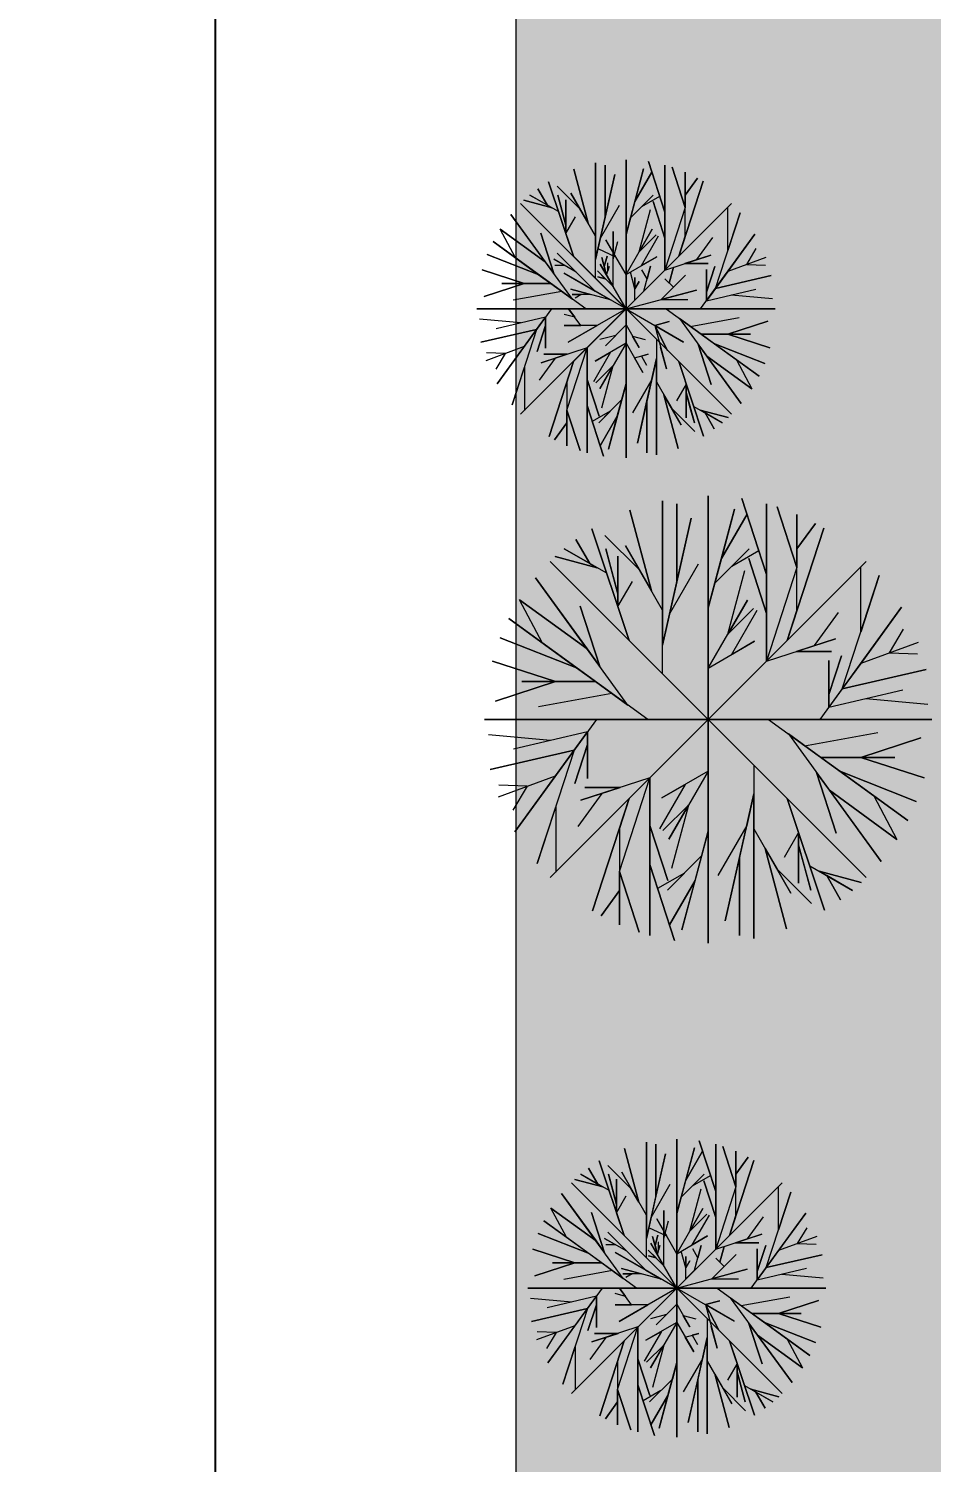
# Model space of a CAD drawing. Header units: millimetres. Extents: x 0 to 241, y -16 to 86.
# Drawn here: x 189.2 to 193.48, y -11.07 to -4.32 of the extents above; entities that cross this region are included whole.
import ezdxf

# ---------------------------------------------------------------- set-up
doc = ezdxf.new("R2010")
doc.units = ezdxf.units.MM
for name, color, linetype, lineweight in [('Warstwa1', 92, 'Continuous', 15), ('Warstwa2', 30, 'Continuous', 15), ('Warstwa3', 7, 'Continuous', 15), ('Warstwa4', 91, 'Continuous', 20)]:
    doc.layers.add(name, color=color, linetype=linetype, lineweight=lineweight)
doc.styles.get("Standard").update_dxf_attribs({"font": 'arial.ttf'})
doc.dimstyles.new('Kopia ISO-25', dxfattribs={"dimtxt": 0.5, "dimasz": 0.5, "dimexe": 0.3, "dimexo": 0, "dimgap": 0.3, "dimtad": 1, "dimdec": 0, "dimtxsty": 'Standard', "dimcen": 2.5, "dimadec": 0, "dimazin": 0, "dimtfac": 1, "dimtdec": 0, "dimtmove": 0, "dimatfit": 3, "dimfxl": 1, "dimarcsym": 0})

# ---------------------------------------------------------------- blocks, each defined once
blk = doc.blocks.new('*D13')
at = {"layer": 'Defpoints', "color": 0, "transparency": 16777216}
for p in [(191.5, 27.2), (190.0829, -14.2), (191.5, -14.2)]:
    blk.add_point(p, dxfattribs=at)
at = {"layer": 'Warstwa3', "color": 0, "lineweight": -2, "transparency": 16777216}
for p, q in [((191.5, 27.2), (189.7829, 27.2)), ((190.0829, 26.7), (190.0829, -13.7)), ((191.5, -14.2), (189.7829, -14.2))]:
    blk.add_line(p, q, dxfattribs=at)
at = {"layer": 'Warstwa3', "color": 0, "transparency": 16777216}
for points in [[(189.9996, 26.7), (190.1663, 26.7), (190.0829, 27.2)], [(189.9996, -13.7), (190.1663, -13.7), (190.0829, -14.2)]]:
    blk.add_solid(points, dxfattribs=at)
at = {"layer": 'Warstwa3', "color": 0, "transparency": 16777216, "insert": (189.5319, 6.5), "char_height": 0.5, "attachment_point": 5, "rotation": 90}
blk.add_mtext('41', dxfattribs=at)

msp = doc.modelspace()

# ---------------------------------------------------------------- hatches: boundary and pattern name
at = {"layer": 'Warstwa4'}
h = msp.add_hatch(color=256, dxfattribs=at)
h.set_gradient(color1=(127, 255, 127), color2=(127, 255, 127), tint=1)
h.paths.add_polyline_path([(191.5, -14.2), (218.35, -14.2), (218.35, 26.2), (199.596, 26.887), (199.596, 26.817), (199.596, 26.1232), (206.7291, 25.763), (206.7291, 24.2463), (216.65, 23.8873), (216.65, -12.4), (214.3, -12.4), (193.6, -12.4), (193.5, -12.4), (193.5, 27.1103), (191.5, 27.1835)])

# ---------------------------------------------------------------- linework, layer by layer
at = {"layer": 'Warstwa1'}
for p, q in [((191.8389, -5.2353), (191.7712, -4.9824)), ((191.7712, -4.9824), (191.8389, -5.2353)), ((191.8741, -5.4967), (191.8741, -4.9526)), ((191.8741, -4.9526), (191.8741, -5.2962)), ((191.919, -5.2071), (191.919, -4.9622)), ((191.919, -4.9622), (191.919, -5.2071)), ((192.0173, -6.3419), (192.0173, -4.9379)), ((192.0173, -4.9379), (192.0173, -5.6399)), ((192.0173, -5.6399), (192.0173, -4.9379)), ((192.0173, -4.9379), (192.0173, -6.3419)), ((192.0173, -5.2889), (192.1002, -4.9795)), ((192.1002, -4.9795), (192.0588, -5.1342)), ((192.0588, -5.1342), (192.1391, -4.9951)), ((192.1391, -4.9951), (192.0588, -5.1342)), ((192.2005, -5.1843), (192.1231, -4.9459)), ((192.1231, -4.9459), (192.2005, -5.1843)), ((192.2005, -5.1843), (192.2005, -4.9622)), ((192.2005, -4.9622), (192.2005, -5.3069)), ((192.296, -5.1628), (192.2341, -4.9722)), ((192.2341, -4.9722), (192.296, -5.1628)), ((192.296, -5.1034), (192.296, -4.9956)), ((192.296, -4.9956), (192.296, -5.1628)), ((191.7691, -5.3917), (191.6518, -5.041)), ((191.6518, -5.041), (191.7691, -5.3917)), ((191.8013, -5.1701), (191.6931, -5.0618)), ((191.8741, -5.4068), (191.9638, -5.0073)), ((191.9638, -5.0073), (191.919, -5.2071)), ((192.2655, -5.3917), (192.3801, -5.0389)), ((192.3801, -5.0389), (192.2655, -5.3917)), ((192.296, -5.1034), (192.3538, -5.0238)), ((192.3538, -5.0238), (192.296, -5.1034)), ((191.6687, -5.1636), (191.5367, -5.1282)), ((191.5367, -5.1282), (191.6687, -5.1636)), ((191.6985, -5.1805), (191.5645, -5.1034)), ((191.5645, -5.1034), (191.6453, -5.15)), ((191.6453, -5.15), (191.6015, -5.0743)), ((191.6015, -5.0743), (191.6453, -5.15)), ((191.7335, -5.2455), (191.6955, -5.1036)), ((191.6955, -5.1036), (191.7145, -5.1746)), ((191.7335, -5.2851), (191.7335, -5.1264)), ((191.7335, -5.1264), (191.7335, -5.2851)), ((191.8741, -5.2962), (191.7577, -5.0946)), ((191.7577, -5.0946), (191.8389, -5.2353)), ((192.038, -5.2115), (192.1457, -5.1039)), ((192.1457, -5.1039), (192.0919, -5.1577)), ((192.0919, -5.1577), (192.1761, -5.1091)), ((192.296, -5.2978), (192.296, -5.1034)), ((191.7654, -5.5947), (191.4747, -5.1945)), ((191.4747, -5.1945), (191.637, -5.418)), ((192.0173, -5.6399), (191.5209, -5.1435)), ((191.5209, -5.1435), (192.5137, -6.1363)), ((191.5209, -6.1363), (192.5137, -5.1435)), ((191.6453, -5.15), (191.6687, -5.1636)), ((191.7145, -5.1746), (191.7335, -5.2455)), ((191.8389, -5.2353), (191.8013, -5.1701)), ((191.8965, -5.3069), (191.9868, -5.1505)), ((192.0588, -5.1342), (192.0173, -5.2889)), ((192.0173, -5.6399), (192.5137, -5.1435)), ((192.0789, -5.3714), (192.1323, -5.1721)), ((192.2005, -5.3069), (192.1446, -5.1347)), ((192.1446, -5.1347), (192.2005, -5.3069)), ((192.296, -5.1628), (192.2005, -5.4567)), ((192.2005, -5.4567), (192.2005, -5.1843)), ((192.4384, -5.5434), (192.5541, -5.1875)), ((192.4962, -5.3654), (192.4962, -5.161)), ((192.5541, -5.1875), (192.4962, -5.3654)), ((191.637, -5.418), (191.4246, -5.2637)), ((191.4246, -5.2637), (191.637, -5.418)), ((191.4974, -5.4), (191.4246, -5.2637)), ((191.7335, -5.2851), (191.7335, -5.2058)), ((191.7335, -5.2058), (191.7335, -5.2455)), ((191.7335, -5.2851), (191.7791, -5.2062)), ((191.7335, -5.2455), (191.7335, -5.2851)), ((191.919, -5.2071), (191.8741, -5.4068)), ((192.0173, -5.2889), (192.038, -5.2115)), ((192.0173, -5.4781), (192.1405, -5.2647)), ((192.1405, -5.2647), (192.0789, -5.3714)), ((191.8276, -5.6399), (191.3911, -5.3227)), ((191.3911, -5.3227), (191.6038, -5.4773)), ((191.6775, -5.4736), (191.6157, -5.2835)), ((191.6157, -5.2835), (191.6775, -5.4736)), ((191.7691, -5.3917), (191.7335, -5.2851)), ((191.8741, -5.2962), (191.8741, -5.4068)), ((191.8741, -5.4068), (191.8965, -5.3069)), ((192.0173, -5.4781), (191.9226, -5.314)), ((191.9226, -5.314), (191.9699, -5.396)), ((191.9564, -5.5343), (191.9564, -5.2747)), ((191.9564, -5.2747), (191.9564, -5.4045)), ((191.9564, -5.4045), (191.9783, -5.3228)), ((192.0173, -5.2889), (192.0173, -5.4781)), ((192.0789, -5.3714), (192.1594, -5.2909)), ((192.1594, -5.2909), (192.0789, -5.3714)), ((192.0899, -5.4362), (192.1706, -5.2964)), ((192.2005, -5.3069), (192.2005, -5.4567)), ((192.2655, -5.3917), (192.296, -5.2978)), ((192.351, -5.4078), (192.4263, -5.304)), ((192.3683, -5.6399), (192.6244, -5.2874)), ((192.6244, -5.2874), (192.4964, -5.4636)), ((191.6038, -5.4773), (191.364, -5.383)), ((191.364, -5.383), (191.6038, -5.4773)), ((191.8718, -5.5559), (191.6931, -5.3772)), ((191.6931, -5.3772), (191.7825, -5.4665)), ((191.7691, -5.3917), (191.7691, -5.3917)), ((191.7691, -5.3917), (191.8741, -5.4967)), ((191.9699, -5.396), (191.8853, -5.3569)), ((191.9259, -5.4816), (191.9034, -5.3975)), ((191.9034, -5.3975), (191.9146, -5.4395)), ((191.9146, -5.4395), (191.9277, -5.3907)), ((191.9277, -5.3907), (191.9146, -5.4395)), ((192.2655, -5.3917), (192.0173, -5.6399)), ((192.0173, -5.4781), (192.1625, -5.3943)), ((192.1625, -5.3943), (192.0899, -5.4362)), ((192.2005, -5.4567), (192.4173, -5.3862)), ((192.4173, -5.3862), (192.2941, -5.4263)), ((192.6761, -5.3975), (192.4964, -5.4636)), ((192.6761, -5.3975), (192.4964, -5.4636)), ((192.5862, -5.4306), (192.6305, -5.3558)), ((192.6761, -5.3975), (192.6761, -5.3975)), ((192.6761, -5.3975), (192.6761, -5.3975)), ((192.6761, -5.3975), (192.6761, -5.3975)), ((192.6761, -5.3975), (192.6761, -5.3975)), ((192.6761, -5.3975), (192.6761, -5.3975)), ((192.6761, -5.3975), (192.6761, -5.3975)), ((191.5377, -5.5208), (191.3397, -5.4565)), ((191.3397, -5.4565), (191.5377, -5.5208)), ((191.637, -5.418), (191.6775, -5.4736)), ((191.7825, -5.4665), (191.677, -5.4056)), ((191.677, -5.4056), (191.7297, -5.4361)), ((191.7297, -5.4361), (191.6827, -5.4361)), ((191.9564, -5.5343), (191.8826, -5.4606)), ((191.8826, -5.4606), (191.9195, -5.4975)), ((192.0173, -5.6399), (191.8954, -5.4288)), ((191.8954, -5.4288), (191.9564, -5.5343)), ((191.9146, -5.4395), (191.9259, -5.4816)), ((191.9259, -5.4816), (191.9371, -5.4398)), ((191.9315, -5.4607), (191.9315, -5.4222)), ((191.9371, -5.4398), (191.9315, -5.4607)), ((192.0592, -5.5449), (192.038, -5.4661)), ((192.1167, -5.4977), (192.0923, -5.4556)), ((192.101, -5.5562), (192.1323, -5.4393)), ((192.1323, -5.4393), (192.1167, -5.4977)), ((192.2204, -5.5184), (192.2404, -5.4437)), ((192.2404, -5.4437), (192.2204, -5.5184)), ((192.2941, -5.4263), (192.351, -5.4078)), ((192.2941, -5.4263), (192.4043, -5.4263)), ((192.4043, -5.4263), (192.2941, -5.4263)), ((192.3963, -5.5612), (192.4359, -5.4394)), ((192.4359, -5.4394), (192.3963, -5.5612)), ((192.3963, -5.6013), (192.3963, -5.4549)), ((192.3963, -5.4549), (192.3963, -5.5612)), ((192.4964, -5.4636), (192.4384, -5.5434)), ((192.4964, -5.4636), (192.4964, -5.4636)), ((192.4964, -5.4636), (192.4964, -5.4636)), ((192.4964, -5.4636), (192.4964, -5.4636)), ((192.5862, -5.4306), (192.5862, -5.4306)), ((192.5862, -5.4306), (192.6743, -5.4337)), ((191.5377, -5.5208), (191.3495, -5.582)), ((191.3495, -5.582), (191.5377, -5.5208)), ((191.6637, -5.5208), (191.4316, -5.5208)), ((191.4316, -5.5208), (191.5377, -5.5208)), ((191.5377, -5.5208), (191.6637, -5.5208)), ((191.6038, -5.4773), (191.6637, -5.5208)), ((191.6637, -5.5208), (191.7654, -5.5947)), ((192.0173, -5.6399), (191.7263, -5.4719)), ((191.7263, -5.4719), (191.8718, -5.5559)), ((191.9195, -5.4975), (191.8846, -5.4881)), ((191.8846, -5.4881), (191.9195, -5.4975)), ((192.0592, -5.598), (192.0592, -5.4918)), ((192.0592, -5.4918), (192.0592, -5.5449)), ((192.0592, -5.5449), (192.0787, -5.5111)), ((192.0787, -5.5111), (192.0592, -5.5449)), ((192.1829, -5.5955), (192.2975, -5.481)), ((192.2402, -5.5382), (192.2005, -5.4986)), ((192.2005, -5.4986), (192.2204, -5.5184)), ((192.2975, -5.481), (192.2402, -5.5382)), ((192.4384, -5.5434), (192.7016, -5.4831)), ((192.7016, -5.4831), (192.4384, -5.5434)), ((191.7146, -5.5578), (191.4849, -5.5995)), ((191.9439, -5.5975), (191.7574, -5.5475)), ((191.7574, -5.5475), (191.8506, -5.5725)), ((191.8506, -5.5725), (191.7628, -5.5725)), ((191.7628, -5.5725), (191.8067, -5.5725)), ((191.8067, -5.5725), (191.7772, -5.5896)), ((191.8718, -5.5559), (191.9439, -5.5975)), ((192.0173, -5.6399), (192.3485, -5.5512)), ((192.0173, -5.6399), (192.101, -5.5562)), ((192.3485, -5.5512), (192.1829, -5.5955)), ((192.1829, -5.5955), (192.3081, -5.5955)), ((192.4384, -5.5434), (192.3963, -5.6013)), ((192.3963, -5.6013), (192.6283, -5.5466)), ((192.3963, -5.5612), (192.3963, -5.6013)), ((192.5123, -5.574), (192.7071, -5.5915)), ((192.0173, -5.6399), (191.3153, -5.6399)), ((191.3153, -5.6399), (192.7193, -5.6399)), ((191.8689, -5.6399), (191.3153, -5.6399)), ((191.6663, -5.6399), (191.4102, -5.9924)), ((192.0173, -5.6399), (191.5209, -6.1363)), ((191.6663, -5.6399), (191.8689, -5.6399)), ((191.6663, -5.6399), (191.8276, -5.6399)), ((191.7754, -5.6791), (191.7263, -5.666)), ((192.0173, -5.6399), (191.7453, -5.7969)), ((191.8038, -5.7184), (191.747, -5.6399)), ((191.747, -5.6399), (191.7754, -5.6791)), ((191.7691, -5.8881), (192.0173, -5.6399)), ((192.0173, -5.6399), (192.0173, -6.3419)), ((192.7193, -5.6399), (192.0173, -5.6399)), ((192.5137, -6.1363), (192.0173, -5.6399)), ((192.0173, -6.3419), (192.0173, -5.6399)), ((192.0173, -5.6399), (192.7193, -5.6399)), ((192.0173, -5.6399), (192.5137, -6.1363)), ((192.0173, -5.6399), (192.2873, -5.7958)), ((192.3683, -5.6399), (192.1657, -5.6399)), ((192.1657, -5.6399), (192.7193, -5.6399)), ((192.3683, -5.6399), (192.207, -5.6399)), ((192.207, -5.6399), (192.6436, -5.9571)), ((191.5223, -5.7058), (191.3275, -5.6883)), ((191.5962, -5.7364), (191.333, -5.7967)), ((191.333, -5.7967), (191.5962, -5.7364)), ((191.6383, -5.6784), (191.4063, -5.7331)), ((191.5962, -5.7364), (191.4806, -6.0923)), ((191.5383, -5.8161), (191.5962, -5.7364)), ((191.5962, -5.7364), (191.6383, -5.6784)), ((191.6383, -5.7186), (191.5987, -5.8404)), ((191.5987, -5.8404), (191.6383, -5.7186)), ((191.6383, -5.6784), (191.6383, -5.8249)), ((191.6383, -5.7186), (191.6383, -5.6784)), ((191.6383, -5.8249), (191.6383, -5.7186)), ((191.8813, -5.7184), (191.7263, -5.7184)), ((191.7263, -5.7184), (191.8038, -5.7184)), ((191.7453, -5.7969), (191.8813, -5.7184)), ((192.0173, -5.7156), (191.9198, -5.8131)), ((192.0173, -5.7156), (192.0787, -5.8219)), ((192.1523, -5.7178), (192.2198, -5.6997)), ((192.2198, -5.6997), (192.1523, -5.7178)), ((192.2873, -5.7958), (192.1523, -5.7178)), ((192.1523, -5.7178), (192.213, -5.8356)), ((192.213, -5.8356), (192.1523, -5.7178)), ((192.1523, -5.7178), (192.2073, -5.9229)), ((192.3709, -5.759), (192.2692, -5.6851)), ((192.2692, -5.6851), (192.5599, -6.0853)), ((192.3201, -5.722), (192.5497, -5.6803)), ((192.4969, -5.759), (192.6852, -5.6978)), ((192.6852, -5.6978), (192.4969, -5.759)), ((192.0173, -5.8017), (191.8721, -5.8855)), ((191.9686, -5.7644), (191.8932, -5.7846)), ((192.0173, -5.8017), (191.8941, -6.0151)), ((191.9198, -5.8131), (191.9686, -5.7644)), ((192.0173, -5.9909), (192.0173, -5.8017)), ((192.0173, -5.8017), (192.0969, -5.9395)), ((192.0787, -5.8219), (192.048, -5.7688)), ((192.048, -5.7688), (192.1069, -5.7845)), ((192.2655, -5.8881), (192.1605, -5.7831)), ((192.1605, -5.7831), (192.1605, -6.3271)), ((192.3976, -5.8618), (192.3572, -5.8061)), ((192.3572, -5.8061), (192.419, -5.9963)), ((192.419, -5.9963), (192.3572, -5.8061)), ((192.4308, -5.8025), (192.3709, -5.759)), ((192.3709, -5.759), (192.603, -5.759)), ((192.4969, -5.759), (192.3709, -5.759)), ((192.6436, -5.9571), (192.4308, -5.8025)), ((192.4308, -5.8025), (192.6706, -5.8968)), ((192.6706, -5.8968), (192.4308, -5.8025)), ((192.603, -5.759), (192.4969, -5.759)), ((192.4969, -5.759), (192.6949, -5.8233)), ((192.6949, -5.8233), (192.4969, -5.759)), ((191.3585, -5.8823), (191.5383, -5.8161)), ((191.3585, -5.8823), (191.5383, -5.8161)), ((191.4484, -5.8492), (191.3603, -5.8461)), ((191.4484, -5.8492), (191.4041, -5.924)), ((191.4102, -5.9924), (191.5383, -5.8161)), ((191.4484, -5.8492), (191.4484, -5.8492)), ((191.5383, -5.8161), (191.5383, -5.8161)), ((191.5383, -5.8161), (191.5383, -5.8161)), ((191.5383, -5.8161), (191.5383, -5.8161)), ((191.6837, -5.872), (191.6083, -5.9757)), ((191.8341, -5.8231), (191.6174, -5.8935)), ((191.6174, -5.8935), (191.7405, -5.8535)), ((191.7405, -5.8535), (191.6303, -5.8535)), ((191.6303, -5.8535), (191.7405, -5.8535)), ((191.7405, -5.8535), (191.6837, -5.872)), ((191.7386, -6.1169), (191.8341, -5.8231)), ((191.8341, -5.8231), (191.8341, -6.0955)), ((191.8341, -5.9729), (191.8341, -5.8231)), ((191.9447, -5.8436), (191.864, -5.9834)), ((191.8721, -5.8855), (191.9447, -5.8436)), ((192.0571, -5.8706), (192.1218, -5.8533)), ((192.0969, -5.9395), (192.0571, -5.8706)), ((192.1605, -5.873), (192.0708, -6.2724)), ((192.1218, -5.8533), (192.0894, -5.8619)), ((192.0894, -5.8619), (192.1143, -5.905)), ((192.1157, -6.0727), (192.1605, -5.873)), ((192.1605, -5.873), (192.1381, -5.9728)), ((192.1605, -5.9836), (192.1605, -5.873)), ((192.2073, -5.9229), (192.1798, -5.8204)), ((192.5599, -6.0853), (192.3976, -5.8618)), ((192.3976, -5.8618), (192.61, -6.0161)), ((192.61, -6.0161), (192.3976, -5.8618)), ((191.3585, -5.8823), (191.3585, -5.8823)), ((191.3585, -5.8823), (191.3585, -5.8823)), ((191.3585, -5.8823), (191.3585, -5.8823)), ((191.3585, -5.8823), (191.3585, -5.8823)), ((191.3585, -5.8823), (191.3585, -5.8823)), ((191.3585, -5.8823), (191.3585, -5.8823)), ((191.4806, -6.0923), (191.5384, -5.9144)), ((191.5384, -5.9144), (191.5384, -6.1188)), ((191.7691, -5.8881), (191.6545, -6.2409)), ((191.6545, -6.2409), (191.7691, -5.8881)), ((191.7691, -5.8881), (191.7386, -5.9819)), ((191.9557, -5.9084), (191.8752, -5.9888)), ((191.8752, -5.9888), (191.9557, -5.9084)), ((191.8941, -6.0151), (191.9557, -5.9084)), ((191.9557, -5.9084), (191.9023, -6.1077)), ((192.2655, -5.8881), (192.3828, -6.2388)), ((192.3828, -6.2388), (192.2655, -5.8881)), ((192.2655, -5.8881), (192.2655, -5.8881)), ((192.2655, -5.8881), (192.3011, -5.9946)), ((192.5372, -5.8798), (192.61, -6.0161)), ((191.7386, -5.9819), (191.7386, -6.1764)), ((191.8341, -6.3176), (191.8341, -5.9729)), ((191.8341, -5.9729), (191.89, -6.1451)), ((191.89, -6.1451), (191.8341, -5.9729)), ((192.0173, -5.9909), (191.9344, -6.3003)), ((191.9759, -6.1456), (192.0173, -5.9909)), ((192.0173, -5.9909), (191.9966, -6.0682)), ((192.1381, -5.9728), (192.0478, -6.1293)), ((192.1605, -6.3271), (192.1605, -5.9836)), ((192.1605, -5.9836), (192.2769, -6.1852)), ((192.3011, -5.9946), (192.2555, -6.0736)), ((192.3011, -5.9946), (192.3011, -6.1533)), ((192.3011, -6.1533), (192.3011, -5.9946)), ((192.3011, -5.9946), (192.3011, -6.074)), ((192.3011, -6.0343), (192.3011, -5.9946)), ((191.9966, -6.0682), (191.8889, -6.1759)), ((192.0708, -6.2724), (192.1157, -6.0727)), ((192.1157, -6.0727), (192.1157, -6.3176)), ((192.1157, -6.3176), (192.1157, -6.0727)), ((192.2769, -6.1852), (192.1957, -6.0445)), ((192.1957, -6.0445), (192.2634, -6.2973)), ((192.2634, -6.2973), (192.1957, -6.0445)), ((192.1957, -6.0445), (192.2333, -6.1097)), ((192.3011, -6.074), (192.3011, -6.0343)), ((192.3011, -6.0343), (192.3391, -6.1761)), ((192.3201, -6.1052), (192.3011, -6.0343)), ((191.7386, -6.2842), (191.7386, -6.1169)), ((191.7386, -6.1169), (191.8006, -6.3076)), ((191.8006, -6.3076), (191.7386, -6.1169)), ((191.8341, -6.0955), (191.9115, -6.3339)), ((191.9115, -6.3339), (191.8341, -6.0955)), ((191.8341, -6.0955), (191.8341, -6.3176)), ((191.9428, -6.1221), (191.8585, -6.1707)), ((191.8889, -6.1759), (191.9428, -6.1221)), ((192.2333, -6.1097), (192.3416, -6.218)), ((192.3391, -6.1761), (192.3201, -6.1052)), ((192.3361, -6.0992), (192.4701, -6.1764)), ((192.3893, -6.1297), (192.3659, -6.1162)), ((192.3659, -6.1162), (192.4979, -6.1516)), ((192.4979, -6.1516), (192.3659, -6.1162)), ((192.4701, -6.1764), (192.3893, -6.1297)), ((192.3893, -6.1297), (192.4331, -6.2055)), ((192.4331, -6.2055), (192.3893, -6.1297)), ((191.7386, -6.1764), (191.6808, -6.256)), ((191.6808, -6.256), (191.7386, -6.1764)), ((191.7386, -6.1764), (191.7386, -6.2842)), ((191.9759, -6.1456), (191.8956, -6.2847)), ((191.8956, -6.2847), (191.9759, -6.1456)), ((191.9344, -6.3003), (191.9759, -6.1456)), ((192.1896, -7.3593), (192.1896, -6.5433)), ((192.1896, -6.5433), (192.1896, -7.0585)), ((192.4044, -8.6271), (192.4044, -6.5211)), ((192.4044, -6.5211), (192.4044, -7.5741)), ((192.4044, -7.5741), (192.4044, -6.5211)), ((192.4044, -6.5211), (192.4044, -8.6271)), ((192.6792, -6.8907), (192.563, -6.5331)), ((192.563, -6.5331), (192.6792, -6.8907)), ((192.1368, -6.9672), (192.0352, -6.588)), ((192.0352, -6.588), (192.1368, -6.9672)), ((192.2568, -6.9249), (192.2568, -6.5576)), ((192.2568, -6.5576), (192.2568, -6.9249)), ((192.4044, -7.0476), (192.5287, -6.5836)), ((192.5287, -6.5836), (192.4665, -6.8156)), ((192.4665, -6.8156), (192.587, -6.6069)), ((192.587, -6.6069), (192.4665, -6.8156)), ((192.6792, -6.8907), (192.6792, -6.5576)), ((192.6792, -6.5576), (192.6792, -7.0747)), ((192.8224, -6.8585), (192.7295, -6.5726)), ((192.7295, -6.5726), (192.8224, -6.8585)), ((192.8224, -6.7694), (192.8224, -6.6077)), ((192.8224, -6.6077), (192.8224, -6.8585)), ((192.0321, -7.2018), (191.8562, -6.6758)), ((191.8562, -6.6758), (192.0321, -7.2018)), ((192.1896, -7.2245), (192.3241, -6.6253)), ((192.3241, -6.6253), (192.2568, -6.9249)), ((192.7767, -7.2018), (192.9486, -6.6727)), ((192.9486, -6.6727), (192.7767, -7.2018)), ((192.8224, -6.7694), (192.9091, -6.65)), ((192.9091, -6.65), (192.8224, -6.7694)), ((191.8463, -6.8393), (191.7807, -6.7257)), ((191.7807, -6.7257), (191.8463, -6.8393)), ((192.0804, -6.8694), (191.918, -6.707)), ((191.8815, -6.8596), (191.6835, -6.8066)), ((191.6835, -6.8066), (191.8815, -6.8596)), ((191.9262, -6.8851), (191.7252, -6.7694)), ((191.7252, -6.7694), (191.8463, -6.8393)), ((191.9786, -6.9825), (191.9216, -6.7698)), ((191.9216, -6.7698), (191.9501, -6.8761)), ((191.9786, -7.042), (191.9786, -6.804)), ((191.9786, -6.804), (191.9786, -7.042)), ((192.1896, -7.0585), (192.015, -6.7561)), ((192.015, -6.7561), (192.1368, -6.9672)), ((192.4665, -6.8156), (192.4044, -7.0476)), ((192.4355, -6.9316), (192.5969, -6.7701)), ((192.5969, -6.7701), (192.5162, -6.8509)), ((192.5162, -6.8509), (192.6426, -6.7779)), ((192.6792, -7.0747), (192.5953, -6.8163)), ((192.5953, -6.8163), (192.6792, -7.0747)), ((192.8224, -7.061), (192.8224, -6.7694)), ((192.4044, -7.5741), (191.6598, -6.8295)), ((191.6598, -6.8295), (193.149, -8.3187)), ((191.6598, -8.3187), (193.149, -6.8295)), ((191.8463, -6.8393), (191.8815, -6.8596)), ((191.9501, -6.8761), (191.9786, -6.9825)), ((192.1368, -6.9672), (192.0804, -6.8694)), ((192.2232, -7.0747), (192.3586, -6.8401)), ((192.4044, -7.5741), (193.149, -6.8295)), ((192.4968, -7.1714), (192.5769, -6.8724)), ((192.8224, -6.8585), (192.6792, -7.2993)), ((193.1228, -7.1624), (193.1228, -6.8557)), ((192.0265, -7.5063), (191.5904, -6.9061)), ((191.5904, -6.9061), (191.8339, -7.2412)), ((191.9786, -7.042), (191.9786, -6.923)), ((191.9786, -6.923), (191.9786, -6.9825)), ((191.9786, -7.042), (192.047, -6.9235)), ((192.2568, -6.9249), (192.1896, -7.2245)), ((192.4044, -7.0476), (192.4355, -6.9316)), ((192.6792, -7.2993), (192.6792, -6.8907)), ((193.036, -7.4294), (193.2095, -6.8955)), ((193.2095, -6.8955), (193.1228, -7.1624)), ((191.8339, -7.2412), (191.5154, -7.0098)), ((191.5154, -7.0098), (191.8339, -7.2412)), ((191.6245, -7.2143), (191.5154, -7.0098)), ((191.9786, -6.9825), (191.9786, -7.042)), ((192.4044, -7.3315), (192.5892, -7.0114)), ((192.5892, -7.0114), (192.4968, -7.1714)), ((191.8946, -7.3247), (191.8019, -7.0395)), ((191.8019, -7.0395), (191.8946, -7.3247)), ((192.0321, -7.2018), (191.9786, -7.042)), ((192.1896, -7.0585), (192.1896, -7.2245)), ((192.1896, -7.2245), (192.2232, -7.0747)), ((192.4044, -7.0476), (192.4044, -7.3315)), ((192.4968, -7.1714), (192.6175, -7.0507)), ((192.6175, -7.0507), (192.4968, -7.1714)), ((192.5133, -7.2686), (192.6344, -7.0588)), ((192.6792, -7.0747), (192.6792, -7.2993)), ((192.7767, -7.2018), (192.8224, -7.061)), ((192.9048, -7.226), (193.0179, -7.0704)), ((192.9309, -7.5741), (193.315, -7.0454)), ((193.315, -7.0454), (193.1229, -7.3098)), ((192.1198, -7.5741), (191.465, -7.0983)), ((191.465, -7.0983), (191.7841, -7.3302)), ((193.2578, -7.2602), (193.3242, -7.1479)), ((191.7841, -7.3302), (191.4244, -7.1888)), ((191.4244, -7.1888), (191.7841, -7.3302)), ((192.0321, -7.2018), (192.0321, -7.2018)), ((192.0321, -7.2018), (192.1896, -7.3593)), ((192.7767, -7.2018), (192.4044, -7.5741)), ((192.4044, -7.3315), (192.6222, -7.2057)), ((192.6222, -7.2057), (192.5133, -7.2686)), ((192.6792, -7.2993), (193.0043, -7.1937)), ((193.0043, -7.1937), (192.8196, -7.2537)), ((193.3926, -7.2105), (193.1229, -7.3098)), ((193.3926, -7.2105), (193.1229, -7.3098)), ((193.3926, -7.2105), (193.3926, -7.2105)), ((193.3926, -7.2105), (193.3926, -7.2105)), ((193.3926, -7.2105), (193.3926, -7.2105)), ((193.3926, -7.2105), (193.3926, -7.2105)), ((193.3926, -7.2105), (193.3926, -7.2105)), ((193.3926, -7.2105), (193.3926, -7.2105)), ((191.8339, -7.2412), (191.8946, -7.3247)), ((192.8196, -7.2537), (192.9048, -7.226)), ((192.8196, -7.2537), (192.9848, -7.2537)), ((192.9848, -7.2537), (192.8196, -7.2537)), ((192.9729, -7.456), (193.0322, -7.2733)), ((193.0322, -7.2733), (192.9729, -7.456)), ((193.2578, -7.2602), (193.2578, -7.2602)), ((193.2578, -7.2602), (193.3899, -7.2648)), ((191.685, -7.3955), (191.388, -7.299)), ((191.388, -7.299), (191.685, -7.3955)), ((191.7841, -7.3302), (191.874, -7.3955)), ((192.9729, -7.5163), (192.9729, -7.2966)), ((192.9729, -7.2966), (192.9729, -7.456)), ((193.1229, -7.3098), (193.036, -7.4294)), ((193.036, -7.4294), (193.4308, -7.3389)), ((193.4308, -7.3389), (193.036, -7.4294)), ((193.1229, -7.3098), (193.1229, -7.3098)), ((193.1229, -7.3098), (193.1229, -7.3098)), ((193.1229, -7.3098), (193.1229, -7.3098)), ((191.685, -7.3955), (191.4026, -7.4872)), ((191.4026, -7.4872), (191.685, -7.3955)), ((191.874, -7.3955), (191.5259, -7.3955)), ((191.5259, -7.3955), (191.685, -7.3955)), ((191.685, -7.3955), (191.874, -7.3955)), ((191.874, -7.3955), (192.0265, -7.5063)), ((191.9503, -7.4509), (191.6057, -7.5135)), ((193.036, -7.4294), (192.9729, -7.5163)), ((192.9729, -7.5163), (193.3209, -7.4342)), ((192.9729, -7.456), (192.9729, -7.5163)), ((193.1469, -7.4753), (193.4391, -7.5015)), ((192.4044, -7.5741), (191.3514, -7.5741)), ((191.3514, -7.5741), (193.4574, -7.5741)), ((192.1817, -7.5741), (191.3514, -7.5741)), ((191.8779, -7.5741), (191.4937, -8.1028)), ((192.4044, -7.5741), (191.6598, -8.3187)), ((191.8779, -7.5741), (192.1817, -7.5741)), ((191.8779, -7.5741), (192.1198, -7.5741)), ((192.0321, -7.9464), (192.4044, -7.5741)), ((192.4044, -7.5741), (192.4044, -8.6271)), ((193.4574, -7.5741), (192.4044, -7.5741)), ((193.149, -8.3187), (192.4044, -7.5741)), ((192.4044, -8.6271), (192.4044, -7.5741)), ((192.4044, -7.5741), (193.4574, -7.5741)), ((192.4044, -7.5741), (193.149, -8.3187)), ((192.9309, -7.5741), (192.627, -7.5741)), ((192.627, -7.5741), (193.4574, -7.5741)), ((192.9309, -7.5741), (192.6889, -7.5741)), ((192.6889, -7.5741), (193.3438, -8.0499)), ((191.6619, -7.673), (191.3696, -7.6467)), ((191.8359, -7.632), (191.4879, -7.714)), ((191.7727, -7.7189), (191.8359, -7.632)), ((191.8359, -7.6922), (191.7765, -7.8749)), ((191.7765, -7.8749), (191.8359, -7.6922)), ((191.8359, -7.632), (191.8359, -7.8516)), ((191.8359, -7.6922), (191.8359, -7.632)), ((191.8359, -7.8516), (191.8359, -7.6922)), ((192.9348, -7.7528), (192.7822, -7.6419)), ((192.7822, -7.6419), (193.2183, -8.2422)), ((192.8585, -7.6973), (193.203, -7.6347)), ((193.1238, -7.7528), (193.4061, -7.661)), ((193.4061, -7.661), (193.1238, -7.7528)), ((191.7727, -7.7189), (191.378, -7.8093)), ((191.378, -7.8093), (191.7727, -7.7189)), ((191.7727, -7.7189), (191.5992, -8.2528)), ((191.6858, -7.8385), (191.7727, -7.7189)), ((193.0246, -7.818), (192.9348, -7.7528)), ((192.9348, -7.7528), (193.2829, -7.7528)), ((193.1238, -7.7528), (192.9348, -7.7528)), ((193.2829, -7.7528), (193.1238, -7.7528)), ((193.1238, -7.7528), (193.4208, -7.8493)), ((193.4208, -7.8493), (193.1238, -7.7528)), ((192.4044, -7.8168), (192.1866, -7.9425)), ((192.4044, -7.8168), (192.2196, -8.1369)), ((192.4044, -8.1006), (192.4044, -7.8168)), ((192.7767, -7.9464), (192.6192, -7.7889)), ((192.6192, -7.7889), (192.6192, -8.605)), ((192.9748, -7.907), (192.9142, -7.8235)), ((192.9142, -7.8235), (193.0068, -8.1088)), ((193.0068, -8.1088), (192.9142, -7.8235)), ((193.3438, -8.0499), (193.0246, -7.818)), ((193.0246, -7.818), (193.3843, -7.9595)), ((193.3843, -7.9595), (193.0246, -7.818)), ((191.4161, -7.9377), (191.6858, -7.8385)), ((191.4161, -7.9377), (191.6858, -7.8385)), ((191.551, -7.8881), (191.4189, -7.8834)), ((191.551, -7.8881), (191.4845, -8.0003)), ((191.4937, -8.1028), (191.6858, -7.8385)), ((191.551, -7.8881), (191.551, -7.8881)), ((191.6858, -7.8385), (191.6858, -7.8385)), ((191.6858, -7.8385), (191.6858, -7.8385)), ((191.6858, -7.8385), (191.6858, -7.8385)), ((192.1295, -7.8489), (191.8044, -7.9546)), ((191.8044, -7.9546), (191.9892, -7.8946)), ((191.9892, -7.8946), (191.8239, -7.8946)), ((191.8239, -7.8946), (191.9892, -7.8946)), ((191.9892, -7.8946), (191.9039, -7.9223)), ((191.9863, -8.2897), (192.1295, -7.8489)), ((192.1295, -7.8489), (192.1295, -8.2576)), ((192.1295, -8.0736), (192.1295, -7.8489)), ((192.2955, -7.8797), (192.1744, -8.0894)), ((192.1866, -7.9425), (192.2955, -7.8797)), ((191.4161, -7.9377), (191.4161, -7.9377)), ((191.4161, -7.9377), (191.4161, -7.9377)), ((191.4161, -7.9377), (191.4161, -7.9377)), ((191.4161, -7.9377), (191.4161, -7.9377)), ((191.4161, -7.9377), (191.4161, -7.9377)), ((191.4161, -7.9377), (191.4161, -7.9377)), ((191.9039, -7.9223), (191.7908, -8.0779)), ((192.0321, -7.9464), (191.8601, -8.4756)), ((191.8601, -8.4756), (192.0321, -7.9464)), ((192.0321, -7.9464), (191.9863, -8.0872)), ((192.6192, -7.9238), (192.4846, -8.5229)), ((192.5519, -8.2234), (192.6192, -7.9238)), ((192.6192, -7.9238), (192.5855, -8.0736)), ((192.6192, -8.0897), (192.6192, -7.9238)), ((192.7767, -7.9464), (192.9526, -8.4725)), ((192.9526, -8.4725), (192.7767, -7.9464)), ((192.7767, -7.9464), (192.7767, -7.9464)), ((192.7767, -7.9464), (192.8301, -8.1062)), ((193.2183, -8.2422), (192.9748, -7.907)), ((192.9748, -7.907), (193.2934, -8.1385)), ((193.2934, -8.1385), (192.9748, -7.907)), ((193.1842, -7.934), (193.2934, -8.1385)), ((191.5992, -8.2528), (191.686, -7.9858)), ((191.686, -7.9858), (191.686, -8.2925)), ((192.312, -7.9768), (192.1913, -8.0975)), ((192.1913, -8.0975), (192.312, -7.9768)), ((192.2196, -8.1369), (192.312, -7.9768)), ((192.312, -7.9768), (192.2318, -8.2759)), ((191.9863, -8.0872), (191.9863, -8.3789)), ((192.1295, -8.5906), (192.1295, -8.0736)), ((192.1295, -8.0736), (192.2135, -8.3319)), ((192.2135, -8.3319), (192.1295, -8.0736)), ((192.4044, -8.1006), (192.28, -8.5647)), ((192.3422, -8.3326), (192.4044, -8.1006)), ((192.4044, -8.1006), (192.3733, -8.2166)), ((192.5855, -8.0736), (192.4501, -8.3082)), ((192.6192, -8.605), (192.6192, -8.0897)), ((192.6192, -8.0897), (192.7938, -8.3921)), ((192.8301, -8.1062), (192.7617, -8.2247)), ((192.8301, -8.1062), (192.8301, -8.3443)), ((192.8301, -8.3443), (192.8301, -8.1062)), ((192.8301, -8.1062), (192.8301, -8.2253)), ((192.8301, -8.1658), (192.8301, -8.1062)), ((192.8301, -8.2253), (192.8301, -8.1658)), ((192.8301, -8.1658), (192.8871, -8.3785)), ((192.8586, -8.2721), (192.8301, -8.1658)), ((192.3733, -8.2166), (192.2118, -8.3781)), ((192.4846, -8.5229), (192.5519, -8.2234)), ((192.5519, -8.2234), (192.5519, -8.5907)), ((192.5519, -8.5907), (192.5519, -8.2234)), ((192.7938, -8.3921), (192.6719, -8.181)), ((192.6719, -8.181), (192.7735, -8.5603)), ((192.7735, -8.5603), (192.6719, -8.181)), ((192.6719, -8.181), (192.7284, -8.2788)), ((191.9863, -8.5406), (191.9863, -8.2897)), ((191.9863, -8.2897), (192.0792, -8.5757)), ((192.0792, -8.5757), (191.9863, -8.2897)), ((192.1295, -8.2576), (192.2457, -8.6151)), ((192.2457, -8.6151), (192.1295, -8.2576)), ((192.1295, -8.2576), (192.1295, -8.5906)), ((192.2925, -8.2974), (192.1662, -8.3703)), ((192.2118, -8.3781), (192.2925, -8.2974)), ((192.7284, -8.2788), (192.8908, -8.4412)), ((192.8871, -8.3785), (192.8586, -8.2721)), ((192.8826, -8.2631), (193.0835, -8.3788)), ((192.9624, -8.3089), (192.9273, -8.2886)), ((192.9273, -8.2886), (193.1253, -8.3417)), ((193.1253, -8.3417), (192.9273, -8.2886)), ((192.3422, -8.3326), (192.2217, -8.5413)), ((192.2217, -8.5413), (192.3422, -8.3326)), ((192.28, -8.5647), (192.3422, -8.3326)), ((193.0835, -8.3788), (192.9624, -8.3089)), ((192.9624, -8.3089), (193.028, -8.4226)), ((193.028, -8.4226), (192.9624, -8.3089)), ((191.9863, -8.3789), (191.8996, -8.4983)), ((191.8996, -8.4983), (191.9863, -8.3789)), ((191.9863, -8.3789), (191.9863, -8.5406)), ((192.1132, -10.109), (192.1132, -9.5649)), ((192.1132, -9.5649), (192.1132, -9.9085)), ((192.158, -9.8194), (192.158, -9.5745)), ((192.158, -9.5745), (192.158, -9.8194)), ((192.2564, -10.9542), (192.2564, -9.5502)), ((192.2564, -9.5502), (192.2564, -10.2522)), ((192.2564, -10.2522), (192.2564, -9.5502)), ((192.2564, -9.5502), (192.2564, -10.9542)), ((192.4396, -9.7966), (192.3622, -9.5582)), ((192.3622, -9.5582), (192.4396, -9.7966)), ((192.4396, -9.7966), (192.4396, -9.5745)), ((192.4396, -9.5745), (192.4396, -9.9192)), ((192.5351, -9.7751), (192.4731, -9.5845)), ((192.4731, -9.5845), (192.5351, -9.7751)), ((192.0082, -10.004), (191.8909, -9.6533)), ((191.8909, -9.6533), (192.0082, -10.004)), ((192.078, -9.8476), (192.0103, -9.5947)), ((192.0103, -9.5947), (192.078, -9.8476)), ((192.1132, -10.0191), (192.2029, -9.6196)), ((192.2029, -9.6196), (192.158, -9.8194)), ((192.2564, -9.9012), (192.3393, -9.5918)), ((192.3393, -9.5918), (192.2978, -9.7465)), ((192.2978, -9.7465), (192.3781, -9.6074)), ((192.3781, -9.6074), (192.2978, -9.7465)), ((192.5046, -10.004), (192.6192, -9.6512)), ((192.6192, -9.6512), (192.5046, -10.004)), ((192.5351, -9.7157), (192.5351, -9.6079)), ((192.5351, -9.6079), (192.5351, -9.7751)), ((192.5351, -9.7157), (192.5929, -9.6361)), ((192.5929, -9.6361), (192.5351, -9.7157)), ((191.9376, -9.7928), (191.8036, -9.7157)), ((191.8036, -9.7157), (191.8844, -9.7623)), ((191.8844, -9.7623), (191.8406, -9.6866)), ((191.8406, -9.6866), (191.8844, -9.7623)), ((192.0404, -9.7824), (191.9321, -9.6741)), ((191.9726, -9.8578), (191.9346, -9.7159)), ((191.9346, -9.7159), (191.9536, -9.7868)), ((192.1132, -9.9085), (191.9968, -9.7069)), ((191.9968, -9.7069), (192.078, -9.8476)), ((192.2771, -9.8238), (192.3848, -9.7162)), ((192.3848, -9.7162), (192.3309, -9.77)), ((192.3309, -9.77), (192.4152, -9.7214)), ((192.5351, -9.9101), (192.5351, -9.7157)), ((192.2564, -10.2522), (191.76, -9.7558)), ((191.76, -9.7558), (192.7528, -10.7486)), ((191.76, -10.7486), (192.7528, -9.7558)), ((191.9078, -9.7758), (191.7758, -9.7405)), ((191.7758, -9.7405), (191.9078, -9.7758)), ((191.8844, -9.7623), (191.9078, -9.7758)), ((191.9536, -9.7868), (191.9726, -9.8578)), ((191.9726, -9.8974), (191.9726, -9.7387)), ((191.9726, -9.7387), (191.9726, -9.8974)), ((192.078, -9.8476), (192.0404, -9.7824)), ((192.1356, -9.9192), (192.2259, -9.7628)), ((192.2978, -9.7465), (192.2564, -9.9012)), ((192.2564, -10.2522), (192.7528, -9.7558)), ((192.318, -9.9837), (192.3714, -9.7843)), ((192.4396, -9.9192), (192.3837, -9.747)), ((192.3837, -9.747), (192.4396, -9.9192)), ((192.5351, -9.7751), (192.4396, -10.069)), ((192.7353, -9.9777), (192.7353, -9.7732)), ((192.0045, -10.207), (191.7138, -9.8068)), ((191.7138, -9.8068), (191.8761, -10.0303)), ((191.9726, -9.8974), (191.9726, -9.8181)), ((191.9726, -9.8181), (191.9726, -9.8578)), ((191.9726, -9.8974), (192.0182, -9.8184)), ((191.9726, -9.8578), (191.9726, -9.8974)), ((192.158, -9.8194), (192.1132, -10.0191)), ((192.2564, -9.9012), (192.2771, -9.8238)), ((192.4396, -10.069), (192.4396, -9.7966)), ((192.6775, -10.1557), (192.7932, -9.7998)), ((192.7932, -9.7998), (192.7353, -9.9777)), ((191.8761, -10.0303), (191.6637, -9.876)), ((191.6637, -9.876), (191.8761, -10.0303)), ((191.7365, -10.0123), (191.6637, -9.876)), ((191.9165, -10.0859), (191.8548, -9.8958)), ((191.8548, -9.8958), (191.9165, -10.0859)), ((192.0082, -10.004), (191.9726, -9.8974)), ((192.1132, -9.9085), (192.1132, -10.0191)), ((192.1132, -10.0191), (192.1356, -9.9192)), ((192.2564, -10.0904), (192.1616, -9.9263)), ((192.1616, -9.9263), (192.209, -10.0083)), ((192.1955, -10.1466), (192.1955, -9.887)), ((192.1955, -9.887), (192.1955, -10.0168)), ((192.2564, -10.0904), (192.3796, -9.877)), ((192.2564, -9.9012), (192.2564, -10.0904)), ((192.3796, -9.877), (192.318, -9.9837)), ((192.318, -9.9837), (192.3985, -9.9032)), ((192.3985, -9.9032), (192.318, -9.9837)), ((192.329, -10.0485), (192.4097, -9.9087)), ((192.4396, -9.9192), (192.4396, -10.069)), ((192.5046, -10.004), (192.5351, -9.9101)), ((192.59, -10.0201), (192.6654, -9.9163)), ((192.6074, -10.2522), (192.8635, -9.8997)), ((192.8635, -9.8997), (192.7354, -10.0759)), ((192.0667, -10.2522), (191.6301, -9.935)), ((191.6301, -9.935), (191.8429, -10.0896)), ((192.1109, -10.1682), (191.9322, -9.9895)), ((191.9322, -9.9895), (192.0216, -10.0788)), ((192.209, -10.0083), (192.1244, -9.9691)), ((192.1955, -10.0168), (192.2174, -9.9351)), ((192.8253, -10.0429), (192.8696, -9.9681)), ((191.8429, -10.0896), (191.6031, -9.9953)), ((191.6031, -9.9953), (191.8429, -10.0896)), ((191.8761, -10.0303), (191.9165, -10.0859)), ((192.0216, -10.0788), (191.9161, -10.0179)), ((191.9161, -10.0179), (191.9688, -10.0484)), ((191.9688, -10.0484), (191.9217, -10.0484)), ((192.0082, -10.004), (192.0082, -10.004)), ((192.0082, -10.004), (192.1132, -10.109)), ((192.2564, -10.2522), (192.1345, -10.0411)), ((192.1345, -10.0411), (192.1955, -10.1466)), ((192.165, -10.0939), (192.1425, -10.0098)), ((192.1425, -10.0098), (192.1537, -10.0518)), ((192.1537, -10.0518), (192.1668, -10.003)), ((192.1668, -10.003), (192.1537, -10.0518)), ((192.1537, -10.0518), (192.165, -10.0939)), ((192.165, -10.0939), (192.1762, -10.0521)), ((192.1706, -10.073), (192.1706, -10.0344)), ((192.1762, -10.0521), (192.1706, -10.073)), ((192.5046, -10.004), (192.2564, -10.2522)), ((192.2564, -10.0904), (192.4016, -10.0066)), ((192.4016, -10.0066), (192.329, -10.0485)), ((192.3401, -10.1685), (192.3714, -10.0516)), ((192.3714, -10.0516), (192.3557, -10.11)), ((192.4396, -10.069), (192.6564, -9.9985)), ((192.4594, -10.1307), (192.4794, -10.056)), ((192.4794, -10.056), (192.4594, -10.1307)), ((192.6564, -9.9985), (192.5332, -10.0386)), ((192.5332, -10.0386), (192.59, -10.0201)), ((192.5332, -10.0386), (192.6434, -10.0386)), ((192.6434, -10.0386), (192.5332, -10.0386)), ((192.6354, -10.1734), (192.675, -10.0517)), ((192.675, -10.0517), (192.6354, -10.1734)), ((192.9152, -10.0098), (192.7354, -10.0759)), ((192.9152, -10.0098), (192.7354, -10.0759)), ((192.8253, -10.0429), (192.8253, -10.0429)), ((192.8253, -10.0429), (192.9134, -10.046)), ((192.9152, -10.0098), (192.9152, -10.0098)), ((192.9152, -10.0098), (192.9152, -10.0098)), ((192.9152, -10.0098), (192.9152, -10.0098)), ((192.9152, -10.0098), (192.9152, -10.0098)), ((192.9152, -10.0098), (192.9152, -10.0098)), ((192.9152, -10.0098), (192.9152, -10.0098)), ((191.7768, -10.1331), (191.5788, -10.0688)), ((191.5788, -10.0688), (191.7768, -10.1331)), ((191.8429, -10.0896), (191.9028, -10.1331)), ((192.2564, -10.2522), (191.9654, -10.0842)), ((191.9654, -10.0842), (192.1109, -10.1682)), ((192.1955, -10.1466), (192.1217, -10.0729)), ((192.1217, -10.0729), (192.1586, -10.1098)), ((192.1586, -10.1098), (192.1237, -10.1004)), ((192.1237, -10.1004), (192.1586, -10.1098)), ((192.2982, -10.1572), (192.2771, -10.0784)), ((192.2982, -10.2103), (192.2982, -10.1041)), ((192.2982, -10.1041), (192.2982, -10.1572)), ((192.2982, -10.1572), (192.3178, -10.1234)), ((192.3178, -10.1234), (192.2982, -10.1572)), ((192.3557, -10.11), (192.3314, -10.0679)), ((192.422, -10.2078), (192.5365, -10.0932)), ((192.4793, -10.1505), (192.4396, -10.1109)), ((192.4396, -10.1109), (192.4594, -10.1307)), ((192.5365, -10.0932), (192.4793, -10.1505)), ((192.6354, -10.2136), (192.6354, -10.0672)), ((192.6354, -10.0672), (192.6354, -10.1734)), ((192.7354, -10.0759), (192.6775, -10.1557)), ((192.6775, -10.1557), (192.9407, -10.0954)), ((192.9407, -10.0954), (192.6775, -10.1557)), ((192.7354, -10.0759), (192.7354, -10.0759)), ((192.7354, -10.0759), (192.7354, -10.0759)), ((192.7354, -10.0759), (192.7354, -10.0759)), ((191.7768, -10.1331), (191.5885, -10.1943)), ((191.5885, -10.1943), (191.7768, -10.1331)), ((191.9028, -10.1331), (191.6707, -10.1331)), ((191.6707, -10.1331), (191.7768, -10.1331)), ((191.9536, -10.17), (191.724, -10.2118)), ((191.7768, -10.1331), (191.9028, -10.1331)), ((191.9028, -10.1331), (192.0045, -10.207)), ((192.183, -10.2098), (191.9964, -10.1598)), ((191.9964, -10.1598), (192.0897, -10.1848)), ((192.0897, -10.1848), (192.0019, -10.1848)), ((192.0019, -10.1848), (192.0458, -10.1848)), ((192.0458, -10.1848), (192.0163, -10.2019)), ((192.1109, -10.1682), (192.183, -10.2098)), ((192.2564, -10.2522), (192.5876, -10.1634)), ((192.2564, -10.2522), (192.3401, -10.1685)), ((192.5876, -10.1634), (192.422, -10.2078)), ((192.6775, -10.1557), (192.6354, -10.2136)), ((192.6354, -10.2136), (192.8674, -10.1589)), ((192.6354, -10.1734), (192.6354, -10.2136)), ((192.7514, -10.1863), (192.9462, -10.2038)), ((192.2564, -10.2522), (191.5544, -10.2522)), ((191.5544, -10.2522), (192.9584, -10.2522)), ((192.108, -10.2522), (191.5544, -10.2522)), ((191.9054, -10.2522), (191.6493, -10.6047)), ((192.2564, -10.2522), (191.76, -10.7486)), ((191.9054, -10.2522), (192.108, -10.2522)), ((191.9054, -10.2522), (192.0667, -10.2522)), ((192.2564, -10.2522), (191.9844, -10.4092)), ((192.0429, -10.3307), (191.986, -10.2522)), ((191.986, -10.2522), (192.0145, -10.2914)), ((192.0082, -10.5004), (192.2564, -10.2522)), ((192.2564, -10.2522), (192.2564, -10.9542)), ((192.9584, -10.2522), (192.2564, -10.2522)), ((192.7528, -10.7486), (192.2564, -10.2522)), ((192.2564, -10.9542), (192.2564, -10.2522)), ((192.2564, -10.2522), (192.9584, -10.2522)), ((192.2564, -10.2522), (192.7528, -10.7486)), ((192.2564, -10.2522), (192.5264, -10.408)), ((192.6074, -10.2522), (192.4048, -10.2522)), ((192.4048, -10.2522), (192.9584, -10.2522)), ((192.422, -10.2078), (192.5472, -10.2078)), ((192.6074, -10.2522), (192.4461, -10.2522)), ((192.4461, -10.2522), (192.8826, -10.5694)), ((191.7614, -10.3181), (191.5666, -10.3006)), ((191.8774, -10.2907), (191.6454, -10.3454)), ((191.8353, -10.3487), (191.8774, -10.2907)), ((191.8774, -10.3309), (191.8378, -10.4527)), ((191.8378, -10.4527), (191.8774, -10.3309)), ((191.8774, -10.2907), (191.8774, -10.4372)), ((191.8774, -10.3309), (191.8774, -10.2907)), ((191.8774, -10.4372), (191.8774, -10.3309)), ((192.0145, -10.2914), (191.9654, -10.2783)), ((192.1204, -10.3307), (191.9654, -10.3307)), ((191.9654, -10.3307), (192.0429, -10.3307)), ((191.9844, -10.4092), (192.1204, -10.3307)), ((192.2564, -10.3279), (192.1589, -10.4254)), ((192.2564, -10.3279), (192.3177, -10.4342)), ((192.3914, -10.3301), (192.4589, -10.312)), ((192.4589, -10.312), (192.3914, -10.3301)), ((192.5264, -10.408), (192.3914, -10.3301)), ((192.3914, -10.3301), (192.4521, -10.4479)), ((192.4521, -10.4479), (192.3914, -10.3301)), ((192.3914, -10.3301), (192.4463, -10.5352)), ((192.61, -10.3713), (192.5083, -10.2974)), ((192.5083, -10.2974), (192.799, -10.6975)), ((192.5591, -10.3343), (192.7888, -10.2926)), ((192.736, -10.3713), (192.9242, -10.3101)), ((192.9242, -10.3101), (192.736, -10.3713)), ((191.8353, -10.3487), (191.5721, -10.409)), ((191.5721, -10.409), (191.8353, -10.3487)), ((191.8353, -10.3487), (191.7196, -10.7046)), ((191.7773, -10.4284), (191.8353, -10.3487)), ((192.2077, -10.3767), (192.1323, -10.3968)), ((192.1589, -10.4254), (192.2077, -10.3767)), ((192.3177, -10.4342), (192.2871, -10.381)), ((192.2871, -10.381), (192.346, -10.3968)), ((192.5046, -10.5004), (192.3996, -10.3954)), ((192.3996, -10.3954), (192.3996, -10.9394)), ((192.6699, -10.4148), (192.61, -10.3713)), ((192.61, -10.3713), (192.8421, -10.3713)), ((192.736, -10.3713), (192.61, -10.3713)), ((192.8421, -10.3713), (192.736, -10.3713)), ((192.736, -10.3713), (192.934, -10.4356)), ((192.934, -10.4356), (192.736, -10.3713)), ((191.5976, -10.4946), (191.7773, -10.4284)), ((191.5976, -10.4946), (191.7773, -10.4284)), ((191.6875, -10.4615), (191.5994, -10.4584)), ((191.6875, -10.4615), (191.6432, -10.5363)), ((191.6493, -10.6047), (191.7773, -10.4284)), ((191.6875, -10.4615), (191.6875, -10.4615)), ((191.7773, -10.4284), (191.7773, -10.4284)), ((191.7773, -10.4284), (191.7773, -10.4284)), ((191.7773, -10.4284), (191.7773, -10.4284)), ((192.0732, -10.4354), (191.8564, -10.5058)), ((191.8564, -10.5058), (191.9796, -10.4658)), ((191.9796, -10.4658), (191.8694, -10.4658)), ((191.8694, -10.4658), (191.9796, -10.4658)), ((191.9796, -10.4658), (191.9227, -10.4843)), ((191.9777, -10.7292), (192.0732, -10.4354)), ((192.0732, -10.4354), (192.0732, -10.7078)), ((192.0732, -10.5852), (192.0732, -10.4354)), ((192.1838, -10.4559), (192.1031, -10.5957)), ((192.2564, -10.414), (192.1112, -10.4978)), ((192.1112, -10.4978), (192.1838, -10.4559)), ((192.2564, -10.414), (192.1332, -10.6274)), ((192.2564, -10.6032), (192.2564, -10.414)), ((192.2564, -10.414), (192.336, -10.5518)), ((192.2962, -10.4829), (192.3608, -10.4655)), ((192.3608, -10.4655), (192.3285, -10.4742)), ((192.4463, -10.5352), (192.4189, -10.4327)), ((192.6367, -10.4741), (192.5962, -10.4184)), ((192.5962, -10.4184), (192.658, -10.6086)), ((192.658, -10.6086), (192.5962, -10.4184)), ((192.8826, -10.5694), (192.6699, -10.4148)), ((192.6699, -10.4148), (192.9097, -10.5091)), ((192.9097, -10.5091), (192.6699, -10.4148)), ((191.5976, -10.4946), (191.5976, -10.4946)), ((191.5976, -10.4946), (191.5976, -10.4946)), ((191.5976, -10.4946), (191.5976, -10.4946)), ((191.5976, -10.4946), (191.5976, -10.4946)), ((191.5976, -10.4946), (191.5976, -10.4946)), ((191.5976, -10.4946), (191.5976, -10.4946)), ((191.7196, -10.7046), (191.7775, -10.5266)), ((191.7775, -10.5266), (191.7775, -10.7311)), ((191.9227, -10.4843), (191.8474, -10.588)), ((192.0082, -10.5004), (191.8936, -10.8532)), ((191.8936, -10.8532), (192.0082, -10.5004)), ((192.0082, -10.5004), (191.9777, -10.5942)), ((192.1948, -10.5207), (192.1143, -10.6011)), ((192.1143, -10.6011), (192.1948, -10.5207)), ((192.1332, -10.6274), (192.1948, -10.5207)), ((192.1948, -10.5207), (192.1414, -10.72)), ((192.336, -10.5518), (192.2962, -10.4829)), ((192.3996, -10.4853), (192.3099, -10.8847)), ((192.3285, -10.4742), (192.3534, -10.5173)), ((192.3548, -10.685), (192.3996, -10.4853)), ((192.3996, -10.4853), (192.3772, -10.5851)), ((192.3996, -10.5959), (192.3996, -10.4853)), ((192.5046, -10.5004), (192.6219, -10.8511)), ((192.6219, -10.8511), (192.5046, -10.5004)), ((192.5046, -10.5004), (192.5046, -10.5004)), ((192.5046, -10.5004), (192.5402, -10.6069)), ((192.799, -10.6975), (192.6367, -10.4741)), ((192.6367, -10.4741), (192.8491, -10.6284)), ((192.8491, -10.6284), (192.6367, -10.4741)), ((192.7763, -10.4921), (192.8491, -10.6284)), ((191.9777, -10.5942), (191.9777, -10.7887)), ((192.0732, -10.9298), (192.0732, -10.5852)), ((192.0732, -10.5852), (192.1291, -10.7574)), ((192.1291, -10.7574), (192.0732, -10.5852)), ((192.3772, -10.5851), (192.2869, -10.7415)), ((192.3996, -10.9394), (192.3996, -10.5959)), ((192.3996, -10.5959), (192.516, -10.7975)), ((192.2564, -10.6032), (192.1735, -10.9125)), ((192.2149, -10.7579), (192.2564, -10.6032)), ((192.2564, -10.6032), (192.2357, -10.6805)), ((192.516, -10.7975), (192.4348, -10.6568)), ((192.4348, -10.6568), (192.5025, -10.9096)), ((192.5025, -10.9096), (192.4348, -10.6568)), ((192.4348, -10.6568), (192.4724, -10.722)), ((192.5402, -10.6069), (192.4946, -10.6859)), ((192.5402, -10.6069), (192.5402, -10.7656)), ((192.5402, -10.7656), (192.5402, -10.6069)), ((192.5402, -10.6069), (192.5402, -10.6863)), ((192.5402, -10.6466), (192.5402, -10.6069)), ((192.5402, -10.6863), (192.5402, -10.6466)), ((192.5402, -10.6466), (192.5782, -10.7884)), ((192.5592, -10.7175), (192.5402, -10.6466)), ((191.9777, -10.8965), (191.9777, -10.7292)), ((191.9777, -10.7292), (192.0396, -10.9199)), ((192.0396, -10.9199), (191.9777, -10.7292)), ((192.0732, -10.7078), (192.1506, -10.9462)), ((192.1506, -10.9462), (192.0732, -10.7078)), ((192.0732, -10.7078), (192.0732, -10.9298)), ((192.1818, -10.7343), (192.0976, -10.783)), ((192.2357, -10.6805), (192.128, -10.7882)), ((192.128, -10.7882), (192.1818, -10.7343)), ((192.3099, -10.8847), (192.3548, -10.685)), ((192.3548, -10.685), (192.3548, -10.9299)), ((192.3548, -10.9299), (192.3548, -10.685)), ((192.4724, -10.722), (192.5807, -10.8302)), ((192.5782, -10.7884), (192.5592, -10.7175)), ((192.5752, -10.7115), (192.7092, -10.7886)), ((192.6284, -10.742), (192.605, -10.7285)), ((192.605, -10.7285), (192.737, -10.7639)), ((192.737, -10.7639), (192.605, -10.7285)), ((191.9777, -10.7887), (191.9199, -10.8683)), ((191.9199, -10.8683), (191.9777, -10.7887)), ((191.9777, -10.7887), (191.9777, -10.8965)), ((192.2149, -10.7579), (192.1346, -10.897)), ((192.1346, -10.897), (192.2149, -10.7579)), ((192.1735, -10.9125), (192.2149, -10.7579)), ((192.7092, -10.7886), (192.6284, -10.742)), ((192.6284, -10.742), (192.6722, -10.8178)), ((192.6722, -10.8178), (192.6284, -10.742))]:
    msp.add_line(p, q, dxfattribs=at)
at = {"layer": 'Warstwa2'}
msp.add_line((191.5, -14.2), (191.5, 27.2), dxfattribs=at)

# ---------------------------------------------------------------- dimensions: what is measured, and where the dimension line sits
at = {"layer": 'Warstwa3'}
dim = msp.add_linear_dim(base=(190.0829, -14.2), p1=(191.5, 27.2), p2=(191.5, -14.2), angle=90, dimstyle='Kopia ISO-25', dxfattribs=at)
dim.commit()
dim.dimension.update_dxf_attribs({"geometry": '*D13', "text_midpoint": (189.5319, 6.5)})

doc.saveas('drawing.dxf')
